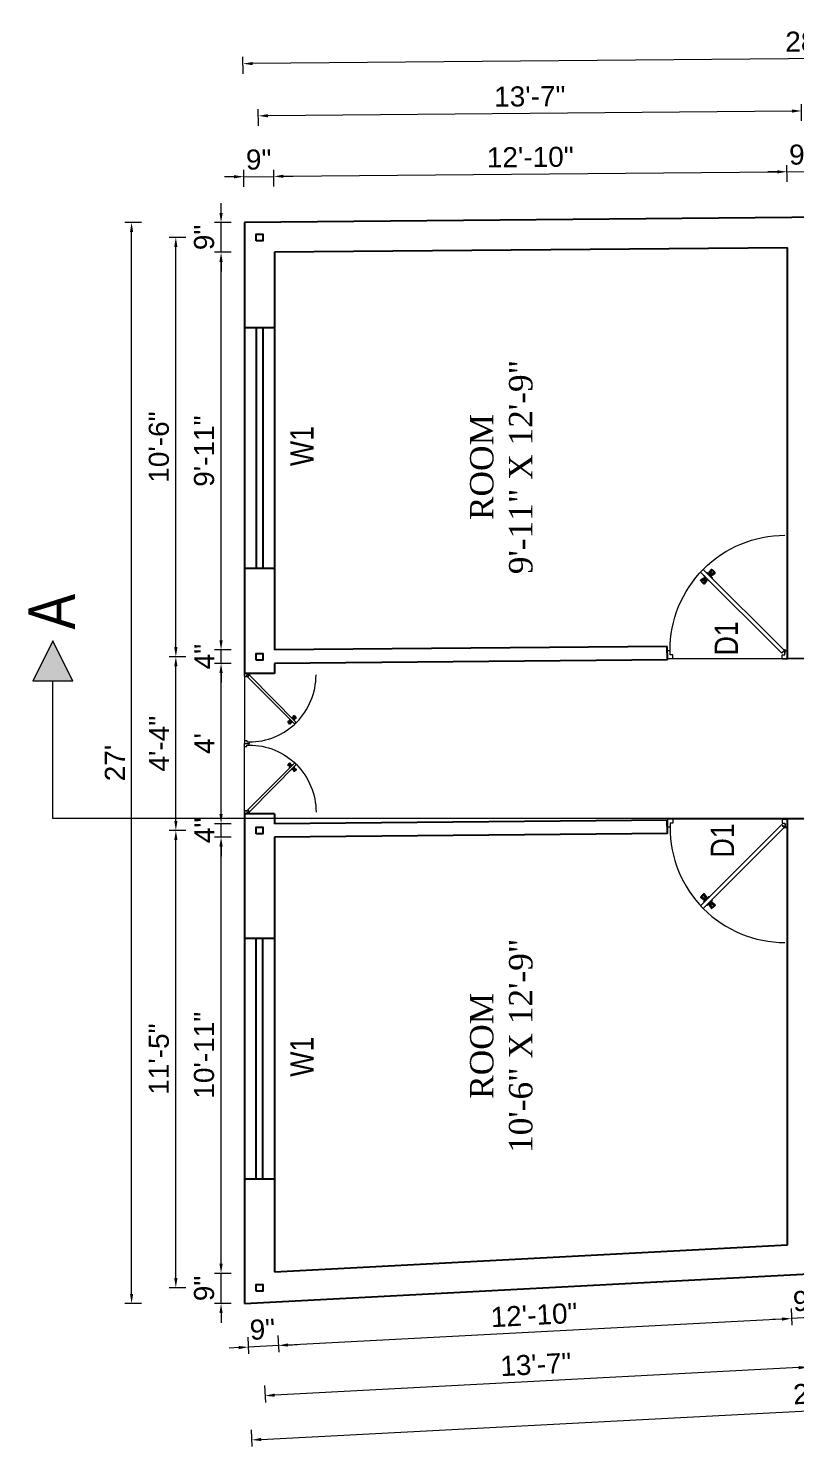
# Model space of a CAD drawing. Header units: inches. Extents: x 380359 to 404964, y -48881 to -44155.
# Drawn here: x 401011.3 to 401240.9, y -46523 to -46098.5 of the extents above; entities that cross this region are included whole.
import ezdxf

# ---------------------------------------------------------------- set-up
doc = ezdxf.new("R2010")
doc.units = ezdxf.units.IN
doc.header["$LTSCALE"] = 2
doc.header["$MEASUREMENT"] = 0
doc.header["$PDMODE"] = 34
doc.layers.get('0').update_dxf_attribs({"linetype": 'CONTINUOUS'})
doc.layers.get('DEFPOINTS').update_dxf_attribs({"color": 141, "linetype": 'CONTINUOUS'})
for name, color, linetype, lineweight in [('door', 20, 'CONTINUOUS', 35), ('DOOR & WIN', 1, 'CONTINUOUS', 25), ('PUERTAS', 7, 'CONTINUOUS', 9), ('steps', 253, 'CONTINUOUS', 20)]:
    doc.layers.add(name, color=color, linetype=linetype, lineweight=lineweight)
doc.styles.add('Lettring Text', font='arial.ttf')
doc.styles.get("Standard").update_dxf_attribs({"font": 'ARIALN.TTF'})
doc.dimstyles.new('Copy of Standard', dxfattribs={"dimtxt": 6, "dimasz": 2.875, "dimexe": 2, "dimexo": 4, "dimgap": 2, "dimtad": 1, "dimdec": 0, "dimrnd": 1, "dimzin": 0, "dimdsep": 46, "dimlunit": 4, "dimtxsty": 'Lettring Text', "dimcen": 0.1, "dimclrd": 7, "dimclre": 7, "dimclrt": 7, "dimazin": 0, "dimtfac": 0.645, "dimtdec": 0, "dimtmove": 1, "dimatfit": 0, "dimfxl": 3, "dimfxlon": 1, "dimtfillclr": 256, "dimtolj": 1, "dimtzin": 0, "dimlwd": -1, "dimlwe": -1, "dimarcsym": 2})

# ---------------------------------------------------------------- blocks, each defined once
blk = doc.blocks.new('2ft6in')
at = {"layer": 'PUERTAS', "color": 2}
for p, q in [((0.84, 2.1), (21.02, 22.28)), ((21.71, 21.6), (1.47, 1.37)), ((18.33, 21.76), (18.31, 21.77)), ((21.71, 21.6), (21.02, 22.28)), ((21.18, 18.9), (21.2, 18.89)), ((0, 2), (0, 0)), ((0.6, 2), (0, 2)), ((1.33, 0), (0, 0)), ((0.6, 1.26), (0.6, 2.04)), ((0.67, 1.26), (0.6, 1.26)), ((0.67, 1.26), (0.67, 2.01)), ((0.67, 1), (0.67, 1.26)), ((1.33, 1), (0.67, 1)), ((1.31, 1.53), (0.79, 2.06)), ((1.36, 1.58), (0.81, 2.12)), ((1.36, 1.58), (1.31, 1.53)), ((1.47, 1.37), (1.31, 1.53)), ((1.33, 0), (1.33, 1)), ((28.67, 0), (28.67, 1)), ((28.67, 1), (29.33, 1)), ((28.67, 0), (30, 0)), ((29.33, 1), (29.33, 2)), ((29.33, 2), (30, 2)), ((30, 0), (30, 2))]:
    blk.add_line(p, q, dxfattribs=at)
at = {"layer": 'PUERTAS', "color": 8}
for p, q in [((18.81, 20.78), (18.04, 21.4)), ((18.86, 20.83), (18.08, 21.46)), ((18.95, 20.92), (18.2, 21.58)), ((18.44, 21.9), (18.31, 21.77)), ((19.07, 21.03), (18.34, 21.72)), ((18.44, 21.9), (18.56, 22.02)), ((18.58, 22.01), (18.56, 22.02)), ((19.3, 21.26), (18.61, 22)), ((19.42, 21.38), (18.75, 22.14)), ((19.51, 21.48), (18.88, 22.26)), ((18.91, 20.27), (19.19, 20.69)), ((19.55, 21.53), (18.93, 22.3)), ((19.13, 20.8), (19.03, 20.9)), ((19.15, 20.82), (19.05, 20.92)), ((19.09, 20.44), (19.25, 20.76)), ((19.19, 20.87), (19.1, 20.96)), ((19.25, 20.93), (19.16, 21.02)), ((19.28, 20.63), (19.32, 20.83)), ((19.4, 21.08), (19.31, 21.17)), ((19.47, 21.15), (19.38, 21.24)), ((19.43, 20.78), (19.4, 20.9)), ((19.51, 21.19), (19.42, 21.28)), ((19.55, 20.91), (19.43, 20.94)), ((19.53, 21.21), (19.44, 21.3)), ((19.7, 21.06), (19.51, 21.01)), ((19.89, 21.24), (19.58, 21.08)), ((20.07, 21.42), (19.64, 21.15)), ((19.69, 19.49), (20.12, 19.76)), ((19.87, 19.67), (20.18, 19.83)), ((20.06, 19.85), (20.25, 19.9)), ((20.21, 20), (20.33, 19.97)), ((20.21, 19.38), (20.83, 18.61)), ((20.23, 19.7), (20.32, 19.61)), ((20.25, 19.72), (20.34, 19.63)), ((20.25, 19.43), (20.88, 18.65)), ((20.29, 19.76), (20.38, 19.67)), ((20.33, 20.13), (20.36, 20.01)), ((20.34, 19.53), (21, 18.77)), ((20.36, 19.83), (20.45, 19.74)), ((20.48, 20.28), (20.44, 20.08)), ((20.46, 19.64), (21.14, 18.91)), ((20.5, 19.98), (20.6, 19.89)), ((20.67, 20.47), (20.51, 20.15)), ((20.85, 20.64), (20.57, 20.22)), ((20.57, 20.04), (20.66, 19.95)), ((20.61, 20.09), (20.7, 19.99)), ((20.63, 20.11), (20.72, 20.01)), ((20.69, 19.87), (21.42, 19.19)), ((20.81, 19.99), (21.56, 19.33)), ((20.9, 20.08), (21.68, 19.45)), ((20.95, 20.13), (21.72, 19.51)), ((21.32, 19.01), (21.2, 18.89)), ((21.32, 19.01), (21.44, 19.14)), ((21.43, 19.15), (21.44, 19.14)), ((0, 0), (30, 0))]:
    blk.add_line(p, q, dxfattribs=at)
at = {"layer": 'PUERTAS', "color": 1}
for p, q in [((18.06, 21.44), (18.48, 21.86)), ((18.74, 20.79), (18.06, 21.34)), ((18.08, 21.51), (18.45, 21.88)), ((18.11, 21.49), (18.08, 21.51)), ((18.82, 22.25), (18.45, 21.88)), ((18.9, 22.28), (18.48, 21.86)), ((18.84, 22.23), (18.82, 22.25)), ((18.83, 20.8), (19.18, 21.15)), ((18.84, 20.21), (19.1, 20.6)), ((18.85, 20.11), (18.84, 20.12)), ((18.92, 20.89), (18.93, 20.88)), ((19.54, 21.59), (18.99, 22.27)), ((19.02, 20.88), (19.24, 21.1)), ((19.12, 20.8), (19.03, 20.89)), ((19.1, 20.7), (19.11, 20.69)), ((19.1, 20.6), (19.1, 20.6)), ((19.11, 20.79), (19.33, 21.01)), ((19.54, 21.5), (19.18, 21.15)), ((19.45, 21.31), (19.24, 21.1)), ((19.55, 21.22), (19.33, 21.01)), ((19.45, 21.41), (19.45, 21.41)), ((19.54, 21.22), (19.45, 21.31)), ((19.53, 19.43), (19.54, 19.42)), ((19.64, 21.23), (19.64, 21.23)), ((19.64, 19.42), (20.02, 19.67)), ((19.74, 21.24), (19.73, 21.23)), ((20.12, 21.49), (19.74, 21.24)), ((20.02, 19.67), (20.03, 19.68)), ((20.12, 19.68), (20.12, 19.68)), ((20.21, 19.69), (20.43, 19.9)), ((20.22, 21.48), (20.22, 21.49)), ((20.22, 19.41), (20.57, 19.76)), ((20.22, 19.69), (20.31, 19.6)), ((20.22, 19.32), (20.76, 18.64)), ((20.31, 19.6), (20.52, 19.81)), ((20.31, 19.5), (20.31, 19.5)), ((20.65, 20.12), (20.43, 19.9)), ((20.74, 20.03), (20.52, 19.81)), ((20.93, 20.11), (20.57, 19.76)), ((20.64, 20.11), (20.73, 20.02)), ((20.66, 20.31), (20.65, 20.31)), ((20.65, 20.21), (20.65, 20.22)), ((20.91, 20.7), (20.66, 20.31)), ((20.84, 20.02), (20.83, 20.03)), ((20.86, 18.63), (21.28, 19.05)), ((20.91, 20.8), (20.91, 20.79)), ((20.91, 18.68), (20.94, 18.66)), ((20.94, 18.66), (21.31, 19.03)), ((21.02, 20.12), (21.7, 19.57)), ((21.7, 19.47), (21.28, 19.05)), ((21.67, 19.4), (21.31, 19.03)), ((21.65, 19.42), (21.67, 19.4))]:
    blk.add_line(p, q, dxfattribs=at)
at = {"layer": 'PUERTAS', "color": 2}
for radius in [0.129, 0.0627]:
    blk.add_circle((0.68, 2.14), radius, dxfattribs=at)
at = {"layer": 'PUERTAS', "color": 8}
blk.add_arc((0.68, 2.14), 28.65, 359.72845, 90.03333, dxfattribs=at)
at = {"layer": 'PUERTAS', "color": 1}
for centre, start, end in [((18.78, 20.84), 231.07637, 315), ((18.89, 20.16), 135, 225), ((18.94, 22.23), 38.92363, 135), ((18.97, 20.93), 225, 315), ((19.16, 20.74), 135, 219.74275), ((19.06, 20.65), 315, 39.74275), ((19.4, 21.36), 315, 45), ((19.49, 21.55), 315, 38.92363), ((19.59, 19.47), 225, 315), ((19.6, 21.18), 50.25725, 135), ((19.68, 21.28), 230.25725, 315), ((20.07, 19.63), 50.25725, 135), ((20.17, 21.44), 45, 135), ((20.16, 19.73), 230.25725, 315), ((20.27, 19.36), 135, 218.92363), ((20.35, 19.55), 135, 225), ((20.7, 20.26), 135, 219.74275), ((20.6, 20.17), 315, 39.74275), ((20.78, 19.98), 45, 135), ((20.82, 18.68), 218.92363, 315), ((20.87, 20.75), 315, 45), ((20.98, 20.07), 51.07637, 135), ((21.65, 19.52), 315, 51.07637)]:
    blk.add_arc(centre, 0.0667, start, end, dxfattribs=at)
blk = doc.blocks.new('*U224')
at = {"color": 3, "xscale": -1}
blk.add_blockref('2ft6in', (42, 0), dxfattribs=at)
blk = doc.blocks.new('MAIN DLOOR')
at = {"layer": 'door', "color": 3, "yscale": 0.7999999999374268, "zscale": 0.7999999998966563, "rotation": 180}
for p, xscale in [((11264.75, 306.61), 0.7999999999592546), ((11245.55, 306.61), -0.7999999999592546)]:
    blk.add_blockref('*U224', p, dxfattribs=dict(at, xscale=xscale))
blk = doc.blocks.new('3ft')
at = {"layer": 'PUERTAS', "color": 6}
for p, q in [((1.01, 2.52), (25.23, 26.74)), ((26.05, 25.92), (1.77, 1.64)), ((26.05, 25.92), (25.23, 26.74)), ((0, 2.4), (0, 0)), ((0.72, 2.4), (0, 2.4)), ((1.6, 0), (0, 0)), ((0.72, 1.52), (0.72, 2.44)), ((0.8, 1.52), (0.72, 1.52)), ((0.8, 1.52), (0.8, 2.41)), ((0.8, 1.2), (0.8, 1.52)), ((1.6, 1.2), (0.8, 1.2)), ((1.57, 1.84), (0.94, 2.47)), ((1.63, 1.89), (0.97, 2.55)), ((1.63, 1.89), (1.57, 1.84)), ((1.77, 1.64), (1.57, 1.84)), ((1.6, 0), (1.6, 1.2)), ((34.4, 0), (34.4, 1.2)), ((34.4, 1.2), (35.2, 1.2)), ((34.4, 0), (36, 0)), ((35.2, 1.2), (35.2, 2.4)), ((35.2, 2.4), (36, 2.4)), ((36, 0), (36, 2.4))]:
    blk.add_line(p, q, dxfattribs=at)
at = {"layer": 'PUERTAS', "color": 8}
for p, q in [((22.57, 24.94), (21.65, 25.68)), ((22.63, 24.99), (21.69, 25.75)), ((22.74, 25.1), (21.84, 25.9)), ((22.13, 26.28), (21.98, 26.13)), ((22.88, 25.24), (22.01, 26.06)), ((22.13, 26.28), (22.27, 26.42)), ((22.29, 26.41), (22.27, 26.42)), ((23.16, 25.52), (22.34, 26.39)), ((23.3, 25.66), (22.5, 26.56)), ((23.41, 25.77), (22.65, 26.71)), ((23.46, 25.83), (22.72, 26.75)), ((23.36, 25.37), (23.25, 25.49)), ((23.41, 25.43), (23.3, 25.54)), ((23.44, 25.45), (23.33, 25.56)), ((23.87, 25.49), (23.49, 25.3)), ((24.08, 25.71), (23.57, 25.38)), ((22.69, 24.32), (23.02, 24.83)), ((22.95, 24.96), (22.84, 25.07)), ((22.98, 24.99), (22.86, 25.1)), ((23.03, 25.04), (22.91, 25.15)), ((22.91, 24.53), (23.1, 24.91)), ((23.11, 25.12), (22.99, 25.23)), ((23.13, 24.76), (23.18, 24.99)), ((23.28, 25.3), (23.17, 25.41)), ((23.31, 24.94), (23.28, 25.08)), ((23.46, 25.09), (23.32, 25.13)), ((23.64, 25.27), (23.41, 25.22)), ((23.63, 23.38), (24.14, 23.72)), ((23.84, 23.6), (24.22, 23.79)), ((24.07, 23.82), (24.3, 23.88)), ((24.25, 24), (24.39, 23.97)), ((24.25, 23.26), (24.99, 22.34)), ((24.27, 23.64), (24.38, 23.53)), ((24.3, 23.67), (24.41, 23.56)), ((24.3, 23.32), (25.06, 22.38)), ((24.35, 23.72), (24.46, 23.61)), ((24.4, 24.15), (24.43, 24.01)), ((24.41, 23.43), (25.2, 22.53)), ((24.43, 23.8), (24.54, 23.69)), ((24.58, 24.33), (24.52, 24.1)), ((24.55, 23.57), (25.37, 22.7)), ((24.6, 23.97), (24.72, 23.86)), ((24.8, 24.56), (24.61, 24.18)), ((25.02, 24.77), (24.68, 24.26)), ((24.68, 24.05), (24.79, 23.94)), ((24.73, 24.1), (24.85, 23.99)), ((24.76, 24.13), (24.87, 24.02)), ((24.83, 23.85), (25.7, 23.03)), ((24.97, 23.99), (25.87, 23.2)), ((25.08, 24.1), (26.02, 23.34)), ((25.14, 24.15), (26.06, 23.41)), ((25.58, 22.82), (25.43, 22.67)), ((25.58, 22.82), (25.73, 22.97)), ((25.72, 22.98), (25.73, 22.97)), ((0, 0), (36, 0))]:
    blk.add_line(p, q, dxfattribs=at)
at = {"layer": 'PUERTAS', "color": 1}
for p, q in [((21.67, 25.73), (22.17, 26.23)), ((22.49, 24.95), (21.67, 25.61)), ((21.7, 25.82), (22.14, 26.26)), ((21.73, 25.79), (21.7, 25.82)), ((22.58, 26.7), (22.14, 26.26)), ((22.67, 26.73), (22.17, 26.23)), ((22.61, 26.67), (22.58, 26.7)), ((23.45, 25.91), (22.79, 26.73)), ((23.44, 25.81), (23.02, 25.38)), ((23.34, 25.58), (23.08, 25.32)), ((23.46, 25.47), (23.19, 25.21)), ((23.33, 25.7), (23.34, 25.69)), ((23.45, 25.46), (23.33, 25.57)), ((23.57, 25.47), (23.57, 25.47)), ((24.15, 25.79), (23.68, 25.48)), ((23.68, 25.48), (23.68, 25.48)), ((24.27, 25.78), (24.26, 25.79)), ((22.6, 24.96), (23.02, 25.38)), ((22.61, 24.25), (22.92, 24.72)), ((22.62, 24.13), (22.61, 24.14)), ((22.7, 25.07), (22.71, 25.06)), ((22.82, 25.06), (23.08, 25.32)), ((22.94, 24.95), (22.83, 25.07)), ((22.92, 24.72), (22.92, 24.72)), ((22.93, 24.94), (23.19, 25.21)), ((22.93, 24.84), (22.93, 24.83)), ((23.44, 23.31), (23.45, 23.3)), ((23.56, 23.3), (24.03, 23.61)), ((24.03, 23.61), (24.03, 23.62)), ((24.14, 23.62), (24.14, 23.62)), ((24.25, 23.62), (24.51, 23.89)), ((24.26, 23.29), (24.69, 23.71)), ((24.26, 23.63), (24.37, 23.52)), ((24.26, 23.18), (24.92, 22.37)), ((24.37, 23.52), (24.63, 23.77)), ((24.37, 23.4), (24.37, 23.4)), ((24.78, 24.15), (24.51, 23.89)), ((24.89, 24.03), (24.63, 23.77)), ((25.11, 24.14), (24.69, 23.71)), ((24.77, 24.14), (24.88, 24.03)), ((24.79, 24.38), (24.78, 24.37)), ((24.78, 24.26), (24.78, 24.26)), ((25.1, 24.84), (24.79, 24.38)), ((25, 24.03), (25, 24.03)), ((25.04, 22.36), (25.54, 22.86)), ((25.09, 24.96), (25.1, 24.95)), ((25.1, 22.42), (25.13, 22.39)), ((25.13, 22.39), (25.57, 22.83)), ((25.22, 24.14), (26.03, 23.48)), ((26.04, 23.37), (25.54, 22.86)), ((26.01, 23.27), (25.57, 22.83)), ((25.98, 23.3), (26.01, 23.27))]:
    blk.add_line(p, q, dxfattribs=at)
at = {"layer": 'PUERTAS', "color": 2}
for p, q in [((21.99, 26.11), (21.98, 26.13)), ((25.42, 22.68), (25.43, 22.67))]:
    blk.add_line(p, q, dxfattribs=at)
at = {"layer": 'PUERTAS', "color": 6}
for radius in [0.155, 0.0752]:
    blk.add_circle((0.82, 2.56), radius, dxfattribs=at)
blk.add_arc((0.82, 2.56), 34.38, 359.7285, 90.0333, dxfattribs=at)
at = {"layer": 'PUERTAS', "color": 1}
for centre, start, end in [((22.73, 26.68), 38.9236, 135), ((23.28, 25.63), 315, 45), ((23.39, 25.86), 315, 38.9236), ((23.51, 25.41), 50.2572, 135), ((23.62, 25.53), 230.2572, 315), ((24.2, 25.73), 45, 135), ((22.54, 25.01), 231.0764, 315), ((22.67, 24.2), 135, 225), ((22.77, 25.12), 225, 315), ((22.99, 24.89), 135, 219.7428), ((22.87, 24.78), 315, 39.7428), ((23.51, 23.36), 225, 315), ((24.09, 23.56), 50.2572, 135), ((24.2, 23.68), 230.2572, 315), ((24.32, 23.23), 135, 218.9236), ((24.42, 23.46), 135, 225), ((24.84, 24.31), 135, 219.7428), ((24.72, 24.21), 315, 39.7428), ((24.94, 23.98), 45, 135), ((24.98, 22.42), 218.9236, 315), ((25.04, 24.89), 315, 45), ((25.17, 24.08), 51.0764, 135), ((25.98, 23.42), 315, 51.0764)]:
    blk.add_arc(centre, 0.08, start, end, dxfattribs=at)
blk = doc.blocks.new('*U222')
at = {"color": 3, "xscale": -1}
blk.add_blockref('3ft', (42, 0), dxfattribs=at)
blk = doc.blocks.new('*D392')
at = {"layer": 'DEFPOINTS', "color": 0, "ltscale": 0.5, "transparency": 16777216}
for p in [(401068.97, -46471.16), (401075.97, -46471.16), (401075.97, -46480.17)]:
    blk.add_point(p, dxfattribs=at)
at = {"layer": 'steps', "color": 7, "ltscale": 0.5, "transparency": 16777216}
for p, q in [((401068.97, -46468.28), (401068.97, -46465.41)), ((401071.97, -46471.16), (401066.97, -46471.16)), ((401068.97, -46480.17), (401068.97, -46471.16)), ((401071.97, -46480.17), (401066.97, -46480.17)), ((401068.97, -46483.05), (401068.97, -46485.92))]:
    blk.add_line(p, q, dxfattribs=at)
for points in [[(401068.49, -46468.28), (401069.45, -46468.28), (401068.97, -46471.16)], [(401068.49, -46483.05), (401069.45, -46483.05), (401068.97, -46480.17)]]:
    blk.add_solid(points, dxfattribs=at)
at = {"layer": 'steps', "color": 7, "ltscale": 0.5, "transparency": 16777216, "insert": (401063.91, -46475.66), "char_height": 6, "attachment_point": 5, "rotation": 90, "style": 'Lettring Text'}
blk.add_mtext('\\A1;9"', dxfattribs=at)
blk = doc.blocks.new('*D360')
at = {"layer": 'DEFPOINTS', "color": 0, "ltscale": 0.5, "transparency": 16777216}
for p in [(401068.97, -46340.57), (401084.97, -46340.57), (401075.97, -46471.16)]:
    blk.add_point(p, dxfattribs=at)
at = {"layer": 'steps', "color": 7, "ltscale": 0.5, "transparency": 16777216}
for p, q in [((401071.97, -46340.57), (401066.97, -46340.57)), ((401068.97, -46468.28), (401068.97, -46343.44)), ((401071.97, -46471.16), (401066.97, -46471.16))]:
    blk.add_line(p, q, dxfattribs=at)
for points in [[(401068.49, -46343.44), (401069.45, -46343.44), (401068.97, -46340.57)], [(401068.49, -46468.28), (401069.45, -46468.28), (401068.97, -46471.16)]]:
    blk.add_solid(points, dxfattribs=at)
at = {"layer": 'steps', "color": 7, "ltscale": 0.5, "transparency": 16777216, "insert": (401063.91, -46405.86), "char_height": 6, "attachment_point": 5, "rotation": 90, "style": 'Lettring Text'}
blk.add_mtext('\\A1;10\'-11"', dxfattribs=at)
blk = doc.blocks.new('*D361')
at = {"layer": 'DEFPOINTS', "color": 0, "ltscale": 0.5, "transparency": 16777216}
for p in [(401068.97, -46336.57), (401084.97, -46336.57), (401084.97, -46340.57)]:
    blk.add_point(p, dxfattribs=at)
at = {"layer": 'steps', "color": 7, "ltscale": 0.5, "transparency": 16777216}
for p, q in [((401068.97, -46333.69), (401068.97, -46330.82)), ((401071.97, -46336.57), (401066.97, -46336.57)), ((401068.97, -46340.57), (401068.97, -46336.57)), ((401071.97, -46340.57), (401066.97, -46340.57)), ((401068.97, -46343.44), (401068.97, -46346.32))]:
    blk.add_line(p, q, dxfattribs=at)
for points in [[(401068.49, -46333.69), (401069.45, -46333.69), (401068.97, -46336.57)], [(401068.49, -46343.44), (401069.45, -46343.44), (401068.97, -46340.57)]]:
    blk.add_solid(points, dxfattribs=at)
at = {"layer": 'steps', "color": 7, "ltscale": 0.5, "transparency": 16777216, "insert": (401063.97, -46338.57), "char_height": 6, "attachment_point": 5, "rotation": 90, "style": 'Lettring Text'}
blk.add_mtext('\\A1;4"', dxfattribs=at)
blk = doc.blocks.new('*D362')
at = {"layer": 'DEFPOINTS', "color": 0, "ltscale": 0.5, "transparency": 16777216}
for p in [(401068.97, -46288.57), (401084.97, -46288.57), (401084.97, -46336.57)]:
    blk.add_point(p, dxfattribs=at)
at = {"layer": 'steps', "color": 7, "ltscale": 0.5, "transparency": 16777216}
for p, q in [((401071.97, -46288.57), (401066.97, -46288.57)), ((401068.97, -46333.69), (401068.97, -46291.44)), ((401071.97, -46336.57), (401066.97, -46336.57))]:
    blk.add_line(p, q, dxfattribs=at)
for points in [[(401068.49, -46291.44), (401069.45, -46291.44), (401068.97, -46288.57)], [(401068.49, -46333.69), (401069.45, -46333.69), (401068.97, -46336.57)]]:
    blk.add_solid(points, dxfattribs=at)
at = {"layer": 'steps', "color": 7, "ltscale": 0.5, "transparency": 16777216, "insert": (401063.97, -46312.57), "char_height": 6, "attachment_point": 5, "rotation": 90, "style": 'Lettring Text'}
blk.add_mtext("\\A1;4'", dxfattribs=at)
blk = doc.blocks.new('*D363')
at = {"layer": 'DEFPOINTS', "color": 0, "ltscale": 0.5, "transparency": 16777216}
for p in [(401068.97, -46284.57), (401084.97, -46284.57), (401084.97, -46288.57)]:
    blk.add_point(p, dxfattribs=at)
at = {"layer": 'steps', "color": 7, "ltscale": 0.5, "transparency": 16777216}
for p, q in [((401068.97, -46281.69), (401068.97, -46278.82)), ((401071.97, -46284.57), (401066.97, -46284.57)), ((401068.97, -46288.57), (401068.97, -46284.57)), ((401071.97, -46288.57), (401066.97, -46288.57)), ((401068.97, -46291.44), (401068.97, -46294.32))]:
    blk.add_line(p, q, dxfattribs=at)
for points in [[(401068.49, -46281.69), (401069.45, -46281.69), (401068.97, -46284.57)], [(401068.49, -46291.44), (401069.45, -46291.44), (401068.97, -46288.57)]]:
    blk.add_solid(points, dxfattribs=at)
at = {"layer": 'steps', "color": 7, "ltscale": 0.5, "transparency": 16777216, "insert": (401063.97, -46286.57), "char_height": 6, "attachment_point": 5, "rotation": 90, "style": 'Lettring Text'}
blk.add_mtext('\\A1;4"', dxfattribs=at)
blk = doc.blocks.new('*D364')
at = {"layer": 'DEFPOINTS', "color": 0, "ltscale": 0.5, "transparency": 16777216}
for p in [(401068.97, -46165.56), (401084.97, -46165.56), (401084.97, -46284.57)]:
    blk.add_point(p, dxfattribs=at)
at = {"layer": 'steps', "color": 7, "ltscale": 0.5, "transparency": 16777216}
for p, q in [((401071.97, -46165.56), (401066.97, -46165.56)), ((401068.97, -46281.69), (401068.97, -46168.44)), ((401071.97, -46284.57), (401066.97, -46284.57))]:
    blk.add_line(p, q, dxfattribs=at)
for points in [[(401068.49, -46168.44), (401069.45, -46168.44), (401068.97, -46165.56)], [(401068.49, -46281.69), (401069.45, -46281.69), (401068.97, -46284.57)]]:
    blk.add_solid(points, dxfattribs=at)
at = {"layer": 'steps', "color": 7, "ltscale": 0.5, "transparency": 16777216, "insert": (401063.91, -46225.06), "char_height": 6, "attachment_point": 5, "rotation": 90, "style": 'Lettring Text'}
blk.add_mtext('\\A1;9\'-11"', dxfattribs=at)
blk = doc.blocks.new('*D365')
at = {"layer": 'DEFPOINTS', "color": 0, "ltscale": 0.5, "transparency": 16777216}
for p in [(401068.97, -46156.64), (401075.97, -46156.64), (401084.97, -46165.56)]:
    blk.add_point(p, dxfattribs=at)
at = {"layer": 'steps', "color": 7, "ltscale": 0.5, "transparency": 16777216}
for p, q in [((401068.97, -46153.77), (401068.97, -46150.89)), ((401071.97, -46156.64), (401066.97, -46156.64)), ((401068.97, -46165.56), (401068.97, -46156.64)), ((401071.97, -46165.56), (401066.97, -46165.56)), ((401068.97, -46168.44), (401068.97, -46171.31))]:
    blk.add_line(p, q, dxfattribs=at)
for points in [[(401068.49, -46153.77), (401069.45, -46153.77), (401068.97, -46156.64)], [(401068.49, -46168.44), (401069.45, -46168.44), (401068.97, -46165.56)]]:
    blk.add_solid(points, dxfattribs=at)
at = {"layer": 'steps', "color": 7, "ltscale": 0.5, "transparency": 16777216, "insert": (401063.91, -46161.1), "char_height": 6, "attachment_point": 5, "rotation": 90, "style": 'Lettring Text'}
blk.add_mtext('\\A1;9"', dxfattribs=at)
blk = doc.blocks.new('*D378')
at = {"layer": 'DEFPOINTS', "color": 0, "ltscale": 0.5, "transparency": 16777216}
for p in [(401055.44, -46338.61), (401080.47, -46338.61), (401080.47, -46475.43)]:
    blk.add_point(p, dxfattribs=at)
at = {"layer": 'steps', "color": 7, "ltscale": 0.5, "transparency": 16777216}
for p, q in [((401058.44, -46338.61), (401053.44, -46338.61)), ((401055.44, -46472.55), (401055.44, -46341.48)), ((401058.44, -46475.43), (401053.44, -46475.43))]:
    blk.add_line(p, q, dxfattribs=at)
for points in [[(401054.96, -46341.48), (401055.92, -46341.48), (401055.44, -46338.61)], [(401054.96, -46472.55), (401055.92, -46472.55), (401055.44, -46475.43)]]:
    blk.add_solid(points, dxfattribs=at)
at = {"layer": 'steps', "color": 7, "ltscale": 0.5, "transparency": 16777216, "insert": (401050.38, -46407.02), "char_height": 6, "attachment_point": 5, "rotation": 90, "style": 'Lettring Text'}
blk.add_mtext('\\A1;11\'-5"', dxfattribs=at)
blk = doc.blocks.new('*D379')
at = {"layer": 'DEFPOINTS', "color": 0, "ltscale": 0.5, "transparency": 16777216}
for p in [(401055.44, -46286.61), (401080.47, -46286.61), (401080.47, -46338.61)]:
    blk.add_point(p, dxfattribs=at)
at = {"layer": 'steps', "color": 7, "ltscale": 0.5, "transparency": 16777216}
for p, q in [((401058.44, -46286.61), (401053.44, -46286.61)), ((401055.44, -46335.73), (401055.44, -46289.48)), ((401058.44, -46338.61), (401053.44, -46338.61))]:
    blk.add_line(p, q, dxfattribs=at)
for points in [[(401054.96, -46289.48), (401055.92, -46289.48), (401055.44, -46286.61)], [(401054.96, -46335.73), (401055.92, -46335.73), (401055.44, -46338.61)]]:
    blk.add_solid(points, dxfattribs=at)
at = {"layer": 'steps', "color": 7, "ltscale": 0.5, "transparency": 16777216, "insert": (401050.44, -46312.61), "char_height": 6, "attachment_point": 5, "rotation": 90, "style": 'Lettring Text'}
blk.add_mtext('\\A1;4\'-4"', dxfattribs=at)
blk = doc.blocks.new('*D380')
at = {"layer": 'DEFPOINTS', "color": 0, "ltscale": 0.5, "transparency": 16777216}
for p in [(401055.44, -46161.1), (401080.47, -46161.1), (401080.47, -46286.61)]:
    blk.add_point(p, dxfattribs=at)
at = {"layer": 'steps', "color": 7, "ltscale": 0.5, "transparency": 16777216}
for p, q in [((401058.44, -46161.1), (401053.44, -46161.1)), ((401055.44, -46283.73), (401055.44, -46163.98)), ((401058.44, -46286.61), (401053.44, -46286.61))]:
    blk.add_line(p, q, dxfattribs=at)
for points in [[(401054.96, -46163.98), (401055.92, -46163.98), (401055.44, -46161.1)], [(401054.96, -46283.73), (401055.92, -46283.73), (401055.44, -46286.61)]]:
    blk.add_solid(points, dxfattribs=at)
at = {"layer": 'steps', "color": 7, "ltscale": 0.5, "transparency": 16777216, "insert": (401050.38, -46223.85), "char_height": 6, "attachment_point": 5, "rotation": 90, "style": 'Lettring Text'}
blk.add_mtext('\\A1;10\'-6"', dxfattribs=at)
blk = doc.blocks.new('*D381')
at = {"layer": 'DEFPOINTS', "color": 0, "ltscale": 0.5, "transparency": 16777216}
for p in [(401042.2, -46156.64), (401075.97, -46156.64), (401075.97, -46480.17)]:
    blk.add_point(p, dxfattribs=at)
at = {"layer": 'steps', "color": 7, "ltscale": 0.5, "transparency": 16777216}
for p, q in [((401045.2, -46156.64), (401040.2, -46156.64)), ((401042.2, -46477.3), (401042.2, -46159.52)), ((401045.2, -46480.17), (401040.2, -46480.17))]:
    blk.add_line(p, q, dxfattribs=at)
for points in [[(401041.72, -46159.52), (401042.68, -46159.52), (401042.2, -46156.64)], [(401041.72, -46477.3), (401042.68, -46477.3), (401042.2, -46480.17)]]:
    blk.add_solid(points, dxfattribs=at)
at = {"layer": 'steps', "color": 7, "ltscale": 0.5, "transparency": 16777216, "insert": (401037.19, -46318.41), "char_height": 6, "attachment_point": 5, "rotation": 90, "style": 'Lettring Text'}
blk.add_mtext("\\A1;27'", dxfattribs=at)
blk = doc.blocks.new('*D396')
at = {"layer": 'DEFPOINTS', "color": 0, "ltscale": 0.5, "transparency": 16777216}
for p in [(401238.51, -46462.14), (401247.51, -46462.14), (401239.69, -46484.67)]:
    blk.add_point(p, dxfattribs=at)
at = {"layer": 'steps', "color": 7, "ltscale": 0.5, "transparency": 16777216}
for p, q in [((401239.53, -46481.67), (401239.79, -46486.66)), ((401248.51, -46481.2), (401248.77, -46486.19)), ((401236.82, -46484.82), (401233.95, -46484.97)), ((401248.66, -46484.2), (401239.69, -46484.67)), ((401251.54, -46484.04), (401254.41, -46483.89))]:
    blk.add_line(p, q, dxfattribs=at)
for points in [[(401251.51, -46483.57), (401251.56, -46484.52), (401248.66, -46484.2)], [(401236.79, -46484.34), (401236.84, -46485.3), (401239.69, -46484.67)]]:
    blk.add_solid(points, dxfattribs=at)
at = {"layer": 'steps', "color": 7, "ltscale": 0.5, "transparency": 16777216, "insert": (401243.91, -46479.37), "char_height": 6, "attachment_point": 5, "rotation": 3.008, "style": 'Lettring Text'}
blk.add_mtext('\\A1;9"', dxfattribs=at)
blk = doc.blocks.new('*D397')
at = {"layer": 'DEFPOINTS', "color": 0, "ltscale": 0.5, "transparency": 16777216}
for p in [(401238.51, -46462.14), (401084.97, -46470.69), (401086.13, -46492.74)]:
    blk.add_point(p, dxfattribs=at)
at = {"layer": 'steps', "color": 7, "ltscale": 0.5, "transparency": 16777216}
for p, q in [((401239.53, -46481.67), (401239.79, -46486.66)), ((401236.82, -46484.82), (401089, -46492.59)), ((401085.97, -46489.74), (401086.23, -46494.73))]:
    blk.add_line(p, q, dxfattribs=at)
for points in [[(401236.79, -46484.34), (401236.84, -46485.3), (401239.69, -46484.67)], [(401088.97, -46492.11), (401089.03, -46493.06), (401086.13, -46492.74)]]:
    blk.add_solid(points, dxfattribs=at)
at = {"layer": 'steps', "color": 7, "ltscale": 0.5, "transparency": 16777216, "insert": (401162.64, -46483.64), "char_height": 6, "attachment_point": 5, "rotation": 3.008, "style": 'Lettring Text'}
blk.add_mtext('\\A1;12\'-10"', dxfattribs=at)
blk = doc.blocks.new('*D375')
at = {"layer": 'DEFPOINTS', "color": 0, "ltscale": 0.5, "transparency": 16777216}
for p in [(401084.97, -46470.69), (401075.97, -46471.16), (401077.13, -46493.21)]:
    blk.add_point(p, dxfattribs=at)
at = {"layer": 'steps', "color": 7, "ltscale": 0.5, "transparency": 16777216}
for p, q in [((401076.97, -46490.21), (401077.23, -46495.21)), ((401085.97, -46489.74), (401086.23, -46494.73)), ((401074.26, -46493.36), (401071.39, -46493.51)), ((401086.13, -46492.74), (401077.13, -46493.21)), ((401089, -46492.59), (401091.87, -46492.43))]:
    blk.add_line(p, q, dxfattribs=at)
for points in [[(401088.97, -46492.11), (401089.03, -46493.06), (401086.13, -46492.74)], [(401074.23, -46492.88), (401074.28, -46493.84), (401077.13, -46493.21)]]:
    blk.add_solid(points, dxfattribs=at)
at = {"layer": 'steps', "color": 7, "ltscale": 0.5, "transparency": 16777216, "insert": (401081.36, -46487.92), "char_height": 6, "attachment_point": 5, "rotation": 3.008, "style": 'Lettring Text'}
blk.add_mtext('\\A1;9"', dxfattribs=at)
blk = doc.blocks.new('*D377')
at = {"layer": 'DEFPOINTS', "color": 0, "ltscale": 0.5, "transparency": 16777216}
for p in [(401243.01, -46466.89), (401080.47, -46475.43), (401082.17, -46507.75)]:
    blk.add_point(p, dxfattribs=at)
at = {"layer": 'steps', "color": 7, "ltscale": 0.5, "transparency": 16777216}
for p, q in [((401244.55, -46496.21), (401244.81, -46501.21)), ((401241.83, -46499.36), (401085.04, -46507.6)), ((401082.01, -46504.75), (401082.27, -46509.75))]:
    blk.add_line(p, q, dxfattribs=at)
for points in [[(401241.81, -46498.88), (401241.86, -46499.84), (401244.7, -46499.21)], [(401085.01, -46507.12), (401085.06, -46508.08), (401082.17, -46507.75)]]:
    blk.add_solid(points, dxfattribs=at)
at = {"layer": 'steps', "color": 7, "ltscale": 0.5, "transparency": 16777216, "insert": (401163.17, -46498.42), "char_height": 6, "attachment_point": 5, "rotation": 3.008, "style": 'Lettring Text'}
blk.add_mtext('\\A1;13\'-7"', dxfattribs=at)
blk = doc.blocks.new('*D366')
at = {"layer": 'DEFPOINTS', "color": 0, "ltscale": 0.5, "transparency": 16777216}
for p in [(401411.51, -46462.54), (401075.97, -46480.17), (401413.65, -46503.37)]:
    blk.add_point(p, dxfattribs=at)
at = {"layer": 'steps', "color": 7, "ltscale": 0.5, "transparency": 16777216}
for p, q in [((401413.49, -46500.38), (401413.76, -46505.37)), ((401080.99, -46520.85), (401410.78, -46503.52)), ((401077.96, -46518.01), (401078.22, -46523))]:
    blk.add_line(p, q, dxfattribs=at)
for points in [[(401410.76, -46503.04), (401410.81, -46504), (401413.65, -46503.37)], [(401080.96, -46520.38), (401081.01, -46521.33), (401078.12, -46521)]]:
    blk.add_solid(points, dxfattribs=at)
at = {"layer": 'steps', "color": 7, "ltscale": 0.5, "transparency": 16777216, "insert": (401245.62, -46507.13), "char_height": 6, "attachment_point": 5, "rotation": 3.008, "style": 'Lettring Text'}
blk.add_mtext("\\A1;28'", dxfattribs=at)
blk = doc.blocks.new('*D370')
at = {"layer": 'DEFPOINTS', "color": 0, "ltscale": 0.5, "transparency": 16777216}
for p in [(401084.76, -46142.83), (401075.97, -46165.64), (401084.97, -46165.56)]:
    blk.add_point(p, dxfattribs=at)
at = {"layer": 'steps', "color": 7, "ltscale": 0.5, "transparency": 16777216}
for p, q in [((401072.89, -46142.94), (401070.01, -46142.97)), ((401075.79, -46145.92), (401075.75, -46140.92)), ((401075.76, -46142.92), (401084.76, -46142.83)), ((401084.79, -46145.83), (401084.75, -46140.83)), ((401087.64, -46142.81), (401090.51, -46142.78))]:
    blk.add_line(p, q, dxfattribs=at)
for points in [[(401072.89, -46142.46), (401072.89, -46143.42), (401075.76, -46142.92)], [(401087.64, -46142.33), (401087.64, -46143.29), (401084.76, -46142.83)]]:
    blk.add_solid(points, dxfattribs=at)
at = {"layer": 'steps', "color": 7, "ltscale": 0.5, "transparency": 16777216, "insert": (401080.22, -46137.81), "char_height": 6, "attachment_point": 5, "rotation": 0.5182, "style": 'Lettring Text'}
blk.add_mtext('\\A1;9"', dxfattribs=at)
blk = doc.blocks.new('*D371')
at = {"layer": 'DEFPOINTS', "color": 0, "ltscale": 0.5, "transparency": 16777216}
for p in [(401238.3, -46141.45), (401238.51, -46164.17), (401084.97, -46165.56)]:
    blk.add_point(p, dxfattribs=at)
at = {"layer": 'steps', "color": 7, "ltscale": 0.5, "transparency": 16777216}
for p, q in [((401238.33, -46144.45), (401238.28, -46139.45)), ((401084.79, -46145.83), (401084.75, -46140.83)), ((401087.64, -46142.81), (401235.43, -46141.47))]:
    blk.add_line(p, q, dxfattribs=at)
for points in [[(401087.64, -46142.33), (401087.64, -46143.29), (401084.76, -46142.83)], [(401235.42, -46140.99), (401235.43, -46141.95), (401238.3, -46141.45)]]:
    blk.add_solid(points, dxfattribs=at)
at = {"layer": 'steps', "color": 7, "ltscale": 0.5, "transparency": 16777216, "insert": (401161.49, -46137.08), "char_height": 6, "attachment_point": 5, "rotation": 0.5182, "style": 'Lettring Text'}
blk.add_mtext('\\A1;12\'-10"', dxfattribs=at)
blk = doc.blocks.new('*D372')
at = {"layer": 'DEFPOINTS', "color": 0, "ltscale": 0.5, "transparency": 16777216}
for p in [(401247.3, -46141.36), (401238.51, -46164.17), (401247.51, -46164.09)]:
    blk.add_point(p, dxfattribs=at)
at = {"layer": 'steps', "color": 7, "ltscale": 0.5, "transparency": 16777216}
for p, q in [((401238.33, -46144.45), (401238.28, -46139.45)), ((401247.33, -46144.36), (401247.28, -46139.36)), ((401235.43, -46141.47), (401232.55, -46141.5)), ((401238.3, -46141.45), (401247.3, -46141.36)), ((401250.18, -46141.34), (401253.05, -46141.31))]:
    blk.add_line(p, q, dxfattribs=at)
for points in [[(401235.42, -46140.99), (401235.43, -46141.95), (401238.3, -46141.45)], [(401250.17, -46140.86), (401250.18, -46141.82), (401247.3, -46141.36)]]:
    blk.add_solid(points, dxfattribs=at)
at = {"layer": 'steps', "color": 7, "ltscale": 0.5, "transparency": 16777216, "insert": (401242.75, -46136.34), "char_height": 6, "attachment_point": 5, "rotation": 0.5182, "style": 'Lettring Text'}
blk.add_mtext('\\A1;9"', dxfattribs=at)
blk = doc.blocks.new('*D367')
at = {"layer": 'DEFPOINTS', "color": 0, "ltscale": 0.5, "transparency": 16777216}
for p in [(401080.14, -46124.71), (401243.01, -46159.63), (401080.47, -46161.1)]:
    blk.add_point(p, dxfattribs=at)
at = {"layer": 'steps', "color": 7, "ltscale": 0.5, "transparency": 16777216}
for p, q in [((401080.17, -46127.71), (401080.12, -46122.71)), ((401242.7, -46126.24), (401242.66, -46121.24)), ((401239.8, -46123.27), (401083.02, -46124.69))]:
    blk.add_line(p, q, dxfattribs=at)
for points in [[(401239.8, -46122.79), (401239.81, -46123.75), (401242.68, -46123.24)], [(401083.01, -46124.21), (401083.02, -46125.17), (401080.14, -46124.71)]]:
    blk.add_solid(points, dxfattribs=at)
at = {"layer": 'steps', "color": 7, "ltscale": 0.5, "transparency": 16777216, "insert": (401161.36, -46118.91), "char_height": 6, "attachment_point": 5, "rotation": 0.5182, "style": 'Lettring Text'}
blk.add_mtext('\\A1;13\'-7"', dxfattribs=at)
blk = doc.blocks.new('*D369')
at = {"layer": 'DEFPOINTS', "color": 0, "ltscale": 0.5, "transparency": 16777216}
for p in [(401075.54, -46109.1), (401075.97, -46156.64), (401411.51, -46153.61)]:
    blk.add_point(p, dxfattribs=at)
at = {"layer": 'steps', "color": 7, "ltscale": 0.5, "transparency": 16777216}
for p, q in [((401411.1, -46109.07), (401411.06, -46104.07)), ((401075.57, -46112.1), (401075.52, -46107.1)), ((401408.2, -46106.09), (401078.42, -46109.08))]:
    blk.add_line(p, q, dxfattribs=at)
for points in [[(401408.2, -46105.61), (401408.21, -46106.57), (401411.08, -46106.07)], [(401078.41, -46108.6), (401078.42, -46109.55), (401075.54, -46109.1)]]:
    blk.add_solid(points, dxfattribs=at)
at = {"layer": 'steps', "color": 7, "ltscale": 0.5, "transparency": 16777216, "insert": (401243.26, -46102.52), "char_height": 6, "attachment_point": 5, "rotation": 0.5182, "style": 'Lettring Text'}
blk.add_mtext("\\A1;28'", dxfattribs=at)

msp = doc.modelspace()

# ---------------------------------------------------------------- hatches: boundary and pattern name
at = {"linetype": 'ByBlock', "lineweight": 5}
msp.add_hatch(color=7, dxfattribs=at).paths.add_polyline_path([(401018.6, -46281.86), (401024.6, -46293.86), (401012.6, -46293.86)])

# ---------------------------------------------------------------- linework, layer by layer
at = {"ltscale": 0.5}
for p, q in [((401411.51, -46153.61), (401075.97, -46156.64)), ((401075.97, -46156.64), (401075.97, -46291.57)), ((401238.51, -46164.17), (401084.97, -46165.56)), ((401238.51, -46287.18), (401238.51, -46164.17)), ((401084.97, -46165.56), (401084.97, -46284.57)), ((401075.97, -46188.1), (401084.97, -46188.1)), ((401079.47, -46188.1), (401079.47, -46260.1)), ((401081.47, -46188.1), (401081.47, -46260.1)), ((401075.97, -46260.1), (401084.97, -46260.1)), ((401202.47, -46283.5), (401084.97, -46284.57)), ((401202.51, -46287.5), (401202.47, -46283.5)), ((401202.51, -46287.5), (401084.97, -46288.57)), ((401247.51, -46287.1), (401238.51, -46287.18)), ((401084.97, -46291.57), (401075.97, -46291.57)), ((401075.97, -46333.57), (401075.97, -46480.17)), ((401084.97, -46333.57), (401075.97, -46333.57)), ((401202.47, -46335.5), (401084.97, -46336.57)), ((401202.51, -46339.5), (401202.47, -46335.5)), ((401247.51, -46335.1), (401238.47, -46335.18)), ((401238.51, -46462.62), (401238.51, -46335.18)), ((401202.51, -46339.5), (401084.97, -46340.57)), ((401084.97, -46340.57), (401084.97, -46470.69)), ((401075.97, -46370.87), (401084.97, -46370.87)), ((401079.47, -46442.87), (401079.47, -46370.87)), ((401081.47, -46442.87), (401081.47, -46370.87)), ((401075.97, -46442.87), (401084.97, -46442.87)), ((401075.97, -46480.17), (401411.51, -46462.54)), ((401084.97, -46470.69), (401238.51, -46462.62))]:
    msp.add_line(p, q, dxfattribs=at)
at = {"color": 7, "linetype": 'ByBlock', "lineweight": 5}
for p, q in [((401018.6, -46281.86), (401012.6, -46293.86)), ((401024.6, -46293.86), (401018.6, -46281.86)), ((401024.6, -46293.86), (401012.6, -46293.86)), ((401018.6, -46335.03), (401018.6, -46293.86)), ((401467.37, -46335.03), (401018.6, -46335.03))]:
    msp.add_line(p, q, dxfattribs=at)
at = {"ltscale": 0.5}
for points in [[(401079.47, -46162.1), (401079.47, -46160.1), (401081.47, -46160.1), (401081.47, -46162.1)], [(401079.47, -46287.61), (401079.47, -46285.61), (401081.47, -46285.61), (401081.47, -46287.61)], [(401079.47, -46339.61), (401079.47, -46337.61), (401081.47, -46337.61), (401081.47, -46339.61)], [(401079.47, -46476.43), (401079.47, -46474.43), (401081.47, -46474.43), (401081.47, -46476.43)]]:
    msp.add_lwpolyline(points, close=True, dxfattribs=at)
for points in [[(401084.97, -46288.57), (401084.97, -46291.57)], [(401084.97, -46333.57), (401084.97, -46336.57)]]:
    msp.add_lwpolyline(points, dxfattribs=at)

# ---------------------------------------------------------------- block references
at = {"layer": 'DOOR & WIN'}
msp.add_blockref('*U222', (401196.51, -46287.18), dxfattribs=at)
at = {"layer": 'DOOR & WIN', "xscale": -0.875, "yscale": 0.8696265757972128, "zscale": 0.8696265757972128, "rotation": 90}
msp.add_blockref('MAIN DLOOR', (401342.61, -36464.31), dxfattribs=at)
at = {"layer": 'DOOR & WIN', "xscale": -1, "rotation": 180}
msp.add_blockref('*U222', (401196.51, -46335.18), dxfattribs=at)

# ---------------------------------------------------------------- texts
at = {"color": 7, "linetype": 'ByBlock', "lineweight": 5, "insert": (401011.31, -46267.76), "char_height": 14, "width": 26.5803, "attachment_point": 3, "rotation": 90}
msp.add_mtext('A', dxfattribs=at)
at = {"layer": 'steps', "color": 7, "ltscale": 0.3, "char_height": 7, "rotation": 90}
for s, insert, width, attachment_point in [('{\\fTimes New Roman|b0|i0|c0|p18;ROOM\\P9\'-11" X 12\'-9"}', (401143.46, -46229.83), 67.6616, 2), ('W1', (401096.65, -46223.54), 18.6213, 8), ('{\\fTimes New Roman|b0|i0|c0|p18;ROOM\\P10\'-6" X 12\'-9"}', (401143.46, -46403.05), 67.6616, 2), ('W1', (401096.65, -46406.3), 18.6213, 8)]:
    msp.add_mtext(s, dxfattribs=dict(at, insert=insert, width=width, attachment_point=attachment_point))
at = {"layer": 'steps', "color": 7, "ltscale": 0.3, "char_height": 7, "attachment_point": 8, "rotation": 90}
for insert in [(401223.66, -46281.09), (401222.5, -46341.57)]:
    msp.add_mtext_dynamic_manual_height_columns('{\\W1;D1}', width=18.6213, gutter_width=40, heights=[0], dxfattribs=dict(at, insert=insert))

# ---------------------------------------------------------------- dimensions: what is measured, and where the dimension line sits
at = {"layer": 'steps', "ltscale": 0.5}
for p1, p2, distance, picture, middle in [((401411.51, -46153.61), (401075.97, -46156.64), -47.54, '*D369', (401243.26, -46102.52)), ((401243.01, -46159.63), (401080.47, -46161.1), -36.39, '*D367', (401161.36, -46118.91)), ((401075.97, -46480.17), (401411.51, -46462.54), -40.89, '*D366', (401245.62, -46507.13))]:
    dim = msp.add_aligned_dim(p1=p1, p2=p2, distance=distance, dimstyle='Copy of Standard', dxfattribs=at)
    dim.commit()
    dim.dimension.update_dxf_attribs({"geometry": picture, "text_midpoint": middle})
for base, p1, p2, angle, picture, middle, dimtype in [((401084.76, -46142.83), (401075.97, -46165.64), (401084.97, -46165.56), 0.5182, '*D370', (401080.26, -46142.88), 161), ((401247.3, -46141.36), (401238.51, -46164.17), (401247.51, -46164.09), 180.5182, '*D372', (401242.8, -46141.41), 160), ((401068.97, -46156.64), (401084.97, -46165.56), (401075.97, -46156.64), 90, '*D365', (401068.97, -46161.1), 160), ((401068.97, -46284.57), (401084.97, -46288.57), (401084.97, -46284.57), 90, '*D363', (401068.97, -46286.57), 160), ((401068.97, -46336.57), (401084.97, -46340.57), (401084.97, -46336.57), 90, '*D361', (401068.97, -46338.57), 160), ((401239.69, -46484.67), (401247.51, -46462.14), (401238.51, -46462.14), 3.008, '*D396', (401244.18, -46484.43), 160), ((401068.97, -46471.16), (401075.97, -46480.17), (401075.97, -46471.16), 90, '*D392', (401068.97, -46475.66), 160), ((401077.13, -46493.21), (401084.97, -46470.69), (401075.97, -46471.16), 3.008, '*D375', (401081.63, -46492.97), 160)]:
    dim = msp.add_linear_dim(base=base, p1=p1, p2=p2, angle=angle, dimstyle='Copy of Standard', dxfattribs=at)
    dim.commit()
    dim.dimension.update_dxf_attribs({"geometry": picture, "text_midpoint": middle, "dimtype": dimtype})
for base, p1, p2, angle, picture, middle in [((401238.3, -46141.45), (401084.97, -46165.56), (401238.51, -46164.17), 180.5182, '*D371', (401161.49, -46137.08)), ((401042.2, -46156.64), (401075.97, -46480.17), (401075.97, -46156.64), 90, '*D381', (401037.19, -46318.41)), ((401055.44, -46161.1), (401080.47, -46286.61), (401080.47, -46161.1), 90, '*D380', (401050.38, -46223.85)), ((401068.97, -46165.56), (401084.97, -46284.57), (401084.97, -46165.56), 90, '*D364', (401063.91, -46225.06)), ((401055.44, -46286.61), (401080.47, -46338.61), (401080.47, -46286.61), 90, '*D379', (401050.44, -46312.61)), ((401068.97, -46288.57), (401084.97, -46336.57), (401084.97, -46288.57), 90, '*D362', (401063.97, -46312.57)), ((401055.44, -46338.61), (401080.47, -46475.43), (401080.47, -46338.61), 90, '*D378', (401050.38, -46407.02)), ((401068.97, -46340.57), (401075.97, -46471.16), (401084.97, -46340.57), 90, '*D360', (401063.91, -46405.86)), ((401086.13, -46492.74), (401238.51, -46462.14), (401084.97, -46470.69), 3.008, '*D397', (401162.64, -46483.64)), ((401082.17, -46507.75), (401243.01, -46466.89), (401080.47, -46475.43), 3.008, '*D377', (401163.17, -46498.42))]:
    dim = msp.add_linear_dim(base=base, p1=p1, p2=p2, angle=angle, dimstyle='Copy of Standard', dxfattribs=at)
    dim.commit()
    dim.dimension.update_dxf_attribs({"geometry": picture, "text_midpoint": middle})

doc.saveas('drawing.dxf')
